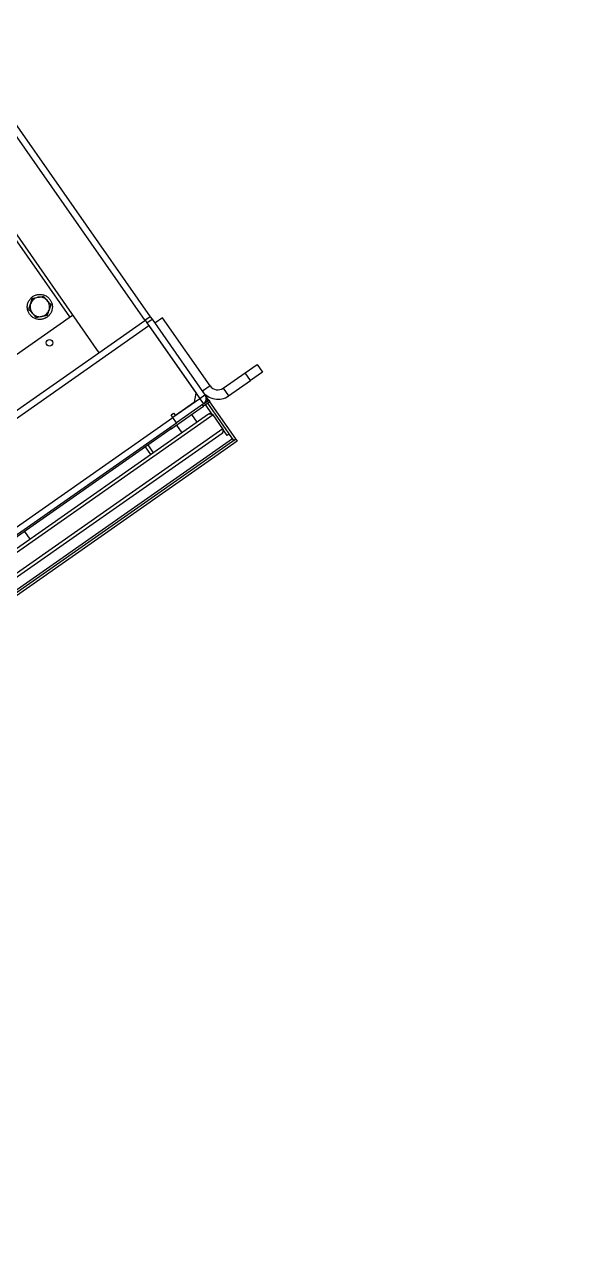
# Model space of a CAD drawing. Header units: millimetres. Extents: x 152904052 to 153933663, y 538271515 to 539240469.
# Drawn here: x 153460044 to 153460405, y 538574172 to 538574948 of the extents above; entities that cross this region are included whole.
import ezdxf

# ---------------------------------------------------------------- set-up
doc = ezdxf.new("R2010")
doc.units = ezdxf.units.MM
doc.layers.add('POWR', color=5, linetype='Continuous')

msp = doc.modelspace()

# ---------------------------------------------------------------- linework, layer by layer
at = {"layer": 'POWR', "color": 7}
for p, q in [((153459650.59, 538575431.19), (153460120.92, 538574759.48)), ((153459653.94, 538575433.54), (153460124.28, 538574761.84)), ((153459621.18, 538575410.6), (153460091.51, 538574738.89)), ((153460073.07, 538574761.75), (153459952.62, 538574933.77)), ((153459765.27, 538574546.22), (153460074.7, 538574762.89)), ((153460091.51, 538574738.89), (153460120.92, 538574759.48)), ((153460124.28, 538574761.84), (153460120.92, 538574759.48)), ((153460121, 538574759.54), (153460122.15, 538574757.9)), ((153460122.15, 538574757.9), (153460125.42, 538574760.2)), ((153460124.28, 538574761.84), (153460125.42, 538574760.2)), ((153460125.42, 538574760.2), (153460159.21, 538574711.95)), ((153460132.06, 538574761.18), (153460127.14, 538574757.74)), ((153460162.46, 538574717.77), (153460132.06, 538574761.18)), ((153458327.77, 538573498.9), (153460123.35, 538574756.18)), ((153460122.15, 538574757.9), (153460155.93, 538574709.65)), ((153460123.35, 538574756.18), (153460153.58, 538574713.01)), ((153459245.74, 538574146.67), (153460091.51, 538574738.89)), ((153460184.81, 538574726.09), (153460192.48, 538574731.46)), ((153460192.48, 538574731.46), (153460195.92, 538574726.54)), ((153460170.82, 538574716.29), (153460184.81, 538574726.09)), ((153460174.26, 538574711.38), (153460188.25, 538574721.18)), ((153460188.25, 538574721.18), (153460184.81, 538574726.09)), ((153460195.92, 538574726.54), (153460188.25, 538574721.18)), ((153460152.6, 538574707.44), (153460153.58, 538574713.01)), ((153460155.93, 538574709.65), (153460159.21, 538574711.95)), ((153460162.46, 538574717.77), (153460157.54, 538574714.32)), ((153460159.21, 538574711.95), (153460160.47, 538574710.15)), ((153460170.82, 538574716.29), (153460174.26, 538574711.38)), ((153460137.67, 538574690.4), (153460158.15, 538574704.74)), ((153460155.91, 538574709.52), (153460138.79, 538574697.53)), ((153460152.6, 538574707.44), (153460140.31, 538574698.84)), ((153460158.2, 538574706.24), (153460141.08, 538574694.25)), ((153460155.91, 538574709.52), (153460158.2, 538574706.24)), ((153460158.15, 538574704.74), (153460157.46, 538574705.72)), ((153460162.25, 538574707.61), (153460158.15, 538574704.74)), ((153460158.2, 538574706.24), (153460161.56, 538574708.59)), ((153460159.54, 538574707.81), (153460159.84, 538574707.39)), ((153460164.1, 538574699.38), (153460159.63, 538574705.77)), ((153460159.94, 538574709.78), (153460160.47, 538574710.15)), ((153460161.56, 538574708.59), (153460160.47, 538574710.15)), ((153460177.51, 538574683.02), (153460160.94, 538574706.69)), ((153460161.56, 538574708.59), (153460162.25, 538574707.61)), ((153460178.82, 538574683.93), (153460162.25, 538574707.61)), ((153458377.55, 538573464.42), (153460138.73, 538574697.61)), ((153460164.44, 538574699.25), (153459268.28, 538574071.76)), ((153460161.45, 538574699.73), (153459268.86, 538574074.72)), ((153460137.58, 538574699.25), (153460139.22, 538574700.4)), ((153460138.73, 538574697.61), (153460137.58, 538574699.25)), ((153460138.73, 538574697.61), (153460138.79, 538574697.53)), ((153460141.08, 538574694.25), (153460138.79, 538574697.53)), ((153460139.22, 538574700.4), (153460140.31, 538574698.84)), ((153460154.22, 538574694.66), (153460150.78, 538574699.58)), ((153460161.51, 538574699.77), (153460161.45, 538574699.73)), ((153460170.63, 538574690.4), (153460164.44, 538574699.25)), ((153458379.9, 538573461.06), (153460141.08, 538574694.25)), ((153460170.63, 538574690.4), (153459274.48, 538574062.91)), ((153460137.67, 538574690.4), (153459287.8, 538574095.31)), ((153460136.98, 538574691.38), (153460137.67, 538574690.4)), ((153460140.95, 538574692.69), (153460144.39, 538574687.78)), ((153460173.39, 538574686.11), (153460170.98, 538574689.56)), ((153460170.11, 538574687.48), (153459277.4, 538574062.4)), ((153460179.8, 538574682.54), (153459278.73, 538574051.61)), ((153460178.88, 538574683.85), (153460019.31, 538574572.12)), ((153460022.84, 538574576.54), (153460176.65, 538574684.24)), ((153460174.7, 538574687.03), (153460173.39, 538574686.11)), ((153460176.65, 538574684.24), (153460174.7, 538574687.03)), ((153460177.51, 538574683.02), (153460178.82, 538574683.93)), ((153460177.51, 538574683.02), (153460177.57, 538574682.93)), ((153460178.88, 538574683.85), (153460179.8, 538574682.54)), ((153460124.73, 538574674.01), (153460121.29, 538574678.93)), ((153460126.37, 538574675.16), (153460122.93, 538574680.08)), ((153460047.73, 538574620.1), (153460044.29, 538574625.01))]:
    msp.add_line(p, q, dxfattribs=at)
msp.add_circle((153460059.96, 538574745.25), 2.1, dxfattribs=at)
for centre, radius, start, end in [((153460167.37, 538574721.21), 12, 214.99999, 304.99999), ((153460155.85, 538574709.6), 4.1, 304.99999, 34.99999), ((153460167.37, 538574721.21), 6, 214.99999, 304.99999), ((153460155.85, 538574709.6), 0.1, 304.99999, 34.99999), ((153460158.75, 538574708.94), 2.1, 330.20877, 34.99999), ((153460168.91, 538574689.2), 2.1, 304.99999, 34.99999)]:
    msp.add_arc(centre, radius, start, end, dxfattribs=at)
for points, knots in [([(153460047.3, 538574763.5), (153460046.96, 538574764.07), (153460046.26, 538574765.24), (153460045.8, 538574767.31), (153460045.88, 538574769.5), (153460046.55, 538574771.58), (153460047.71, 538574773.35), (153460049.22, 538574774.71), (153460051.02, 538574775.66), (153460053.07, 538574776.15), (153460055.26, 538574776.07), (153460057.34, 538574775.39), (153460059.13, 538574774.25), (153460059.99, 538574773.19), (153460060.41, 538574772.68)], [0, 0, 0, 0, 0.078504, 0.162677, 0.25, 0.337323, 0.421496, 0.5, 0.578504, 0.662677, 0.75, 0.837323, 0.921496, 1, 1, 1, 1]), ([(153460052.64, 538574774.2), (153460052.07, 538574774.03), (153460050.89, 538574773.69), (153460049.51, 538574772.64), (153460048.51, 538574771.41), (153460048.14, 538574770.53), (153460047.96, 538574770.09)], [0, 0, 0, 0, 0.275731, 0.561042, 0.784269, 1, 1, 1, 1]), ([(153460049.12, 538574773.5), (153460049.78, 538574773.63), (153460050.94, 538574773.86), (153460052.14, 538574774.1), (153460052.64, 538574774.2)], [0, 0, 0, 0, 0.5744509, 1, 1, 1, 1]), ([(153460052.64, 538574774.2), (153460053.29, 538574774.33), (153460054.49, 538574774.56), (153460055.64, 538574774.79), (153460056.17, 538574774.9)], [0, 0, 0, 0, 0.5429, 1, 1, 1, 1]), ([(153460058.54, 538574772.19), (153460058.11, 538574772.61), (153460057.22, 538574773.46), (153460055.62, 538574774.13), (153460054.06, 538574774.38), (153460053.11, 538574774.26), (153460052.64, 538574774.2)], [0, 0, 0, 0, 0.275731, 0.561042, 0.784269, 1, 1, 1, 1]), ([(153460056.17, 538574774.9), (153460056.62, 538574774.39), (153460057.39, 538574773.5), (153460058.2, 538574772.58), (153460058.54, 538574772.19)], [0, 0, 0, 0, 0.574451, 1, 1, 1, 1]), ([(153460046.8, 538574766.69), (153460047.02, 538574767.33), (153460047.4, 538574768.45), (153460047.79, 538574769.6), (153460047.96, 538574770.09)], [0, 0, 0, 0, 0.574451, 1, 1, 1, 1]), ([(153460049.17, 538574763.99), (153460048.74, 538574764.48), (153460047.93, 538574765.4), (153460047.16, 538574766.29), (153460046.8, 538574766.69)], [0, 0, 0, 0, 0.5429, 1, 1, 1, 1]), ([(153460060.41, 538574772.68), (153460060.75, 538574772.11), (153460061.45, 538574770.94), (153460061.91, 538574768.87), (153460061.84, 538574766.68), (153460061.16, 538574764.6), (153460060, 538574762.83), (153460058.49, 538574761.47), (153460056.69, 538574760.52), (153460054.64, 538574760.03), (153460052.45, 538574760.11), (153460050.37, 538574760.79), (153460048.58, 538574761.93), (153460047.72, 538574762.99), (153460047.3, 538574763.5)], [0, 0, 0, 0, 0.078504, 0.162677, 0.25, 0.337323, 0.421496, 0.5, 0.578504, 0.662677, 0.75, 0.837323, 0.921496, 1, 1, 1, 1]), ([(153460047.96, 538574770.09), (153460047.81, 538574769.51), (153460047.52, 538574768.32), (153460047.74, 538574766.6), (153460048.3, 538574765.12), (153460048.89, 538574764.36), (153460049.17, 538574763.99)], [0, 0, 0, 0, 0.275731, 0.561042, 0.784269, 1, 1, 1, 1]), ([(153460047.96, 538574770.09), (153460048.17, 538574770.72), (153460048.57, 538574771.87), (153460048.94, 538574772.99), (153460049.12, 538574773.5)], [0, 0, 0, 0, 0.5429, 1, 1, 1, 1]), ([(153460059.75, 538574766.09), (153460059.9, 538574766.67), (153460060.19, 538574767.86), (153460059.97, 538574769.58), (153460059.41, 538574771.06), (153460058.82, 538574771.82), (153460058.54, 538574772.19)], [0, 0, 0, 0, 0.2757314, 0.5610422, 0.7842685, 1, 1, 1, 1]), ([(153460058.54, 538574772.19), (153460058.97, 538574771.7), (153460059.78, 538574770.78), (153460060.55, 538574769.89), (153460060.91, 538574769.49)], [0, 0, 0, 0, 0.5429, 1, 1, 1, 1]), ([(153460060.91, 538574769.49), (153460060.69, 538574768.85), (153460060.31, 538574767.73), (153460059.92, 538574766.58), (153460059.75, 538574766.09)], [0, 0, 0, 0, 0.574451, 1, 1, 1, 1]), ([(153460049.17, 538574763.99), (153460049.61, 538574763.57), (153460050.49, 538574762.72), (153460052.09, 538574762.05), (153460053.65, 538574761.8), (153460054.6, 538574761.92), (153460055.07, 538574761.98)], [0, 0, 0, 0, 0.275731, 0.561042, 0.784269, 1, 1, 1, 1]), ([(153460051.54, 538574761.28), (153460051.09, 538574761.79), (153460050.32, 538574762.68), (153460049.51, 538574763.6), (153460049.17, 538574763.99)], [0, 0, 0, 0, 0.574451, 1, 1, 1, 1]), ([(153460055.07, 538574761.98), (153460054.42, 538574761.85), (153460053.22, 538574761.62), (153460052.07, 538574761.39), (153460051.54, 538574761.28)], [0, 0, 0, 0, 0.5429, 1, 1, 1, 1]), ([(153460055.07, 538574761.98), (153460055.65, 538574762.15), (153460056.82, 538574762.49), (153460058.2, 538574763.54), (153460059.21, 538574764.77), (153460059.57, 538574765.65), (153460059.75, 538574766.09)], [0, 0, 0, 0, 0.275731, 0.561042, 0.784269, 1, 1, 1, 1]), ([(153460058.59, 538574762.68), (153460057.93, 538574762.55), (153460056.77, 538574762.32), (153460055.58, 538574762.08), (153460055.07, 538574761.98)], [0, 0, 0, 0, 0.574451, 1, 1, 1, 1]), ([(153460059.75, 538574766.09), (153460059.54, 538574765.46), (153460059.15, 538574764.31), (153460058.77, 538574763.19), (153460058.59, 538574762.68)], [0, 0, 0, 0, 0.5429, 1, 1, 1, 1]), ([(153460170.63, 538574690.4), (153460170.64, 538574690.1), (153460170.67, 538574689.47), (153460170.65, 538574688.6), (153460170.5, 538574687.87), (153460170.24, 538574687.61), (153460170.11, 538574687.48)], [0, 0, 0, 0, 0.230728, 0.485563, 0.740459, 1, 1, 1, 1])]:
    msp.add_open_spline(points, degree=3, knots=knots, dxfattribs=at)
for points in [[(153460161.45, 538574699.73), (153460161.62, 538574699.8), (153460161.95, 538574699.96), (153460162.67, 538574699.87), (153460163.52, 538574699.62), (153460164.13, 538574699.37), (153460164.44, 538574699.25)], [(153460164.44, 538574699.25), (153460164.25, 538574699.46), (153460163.88, 538574699.87), (153460163.09, 538574700.16), (153460162.24, 538574700.16), (153460161.75, 538574699.9), (153460161.51, 538574699.77)]]:
    msp.add_open_spline(points, degree=3, dxfattribs=at)

doc.saveas('drawing.dxf')
